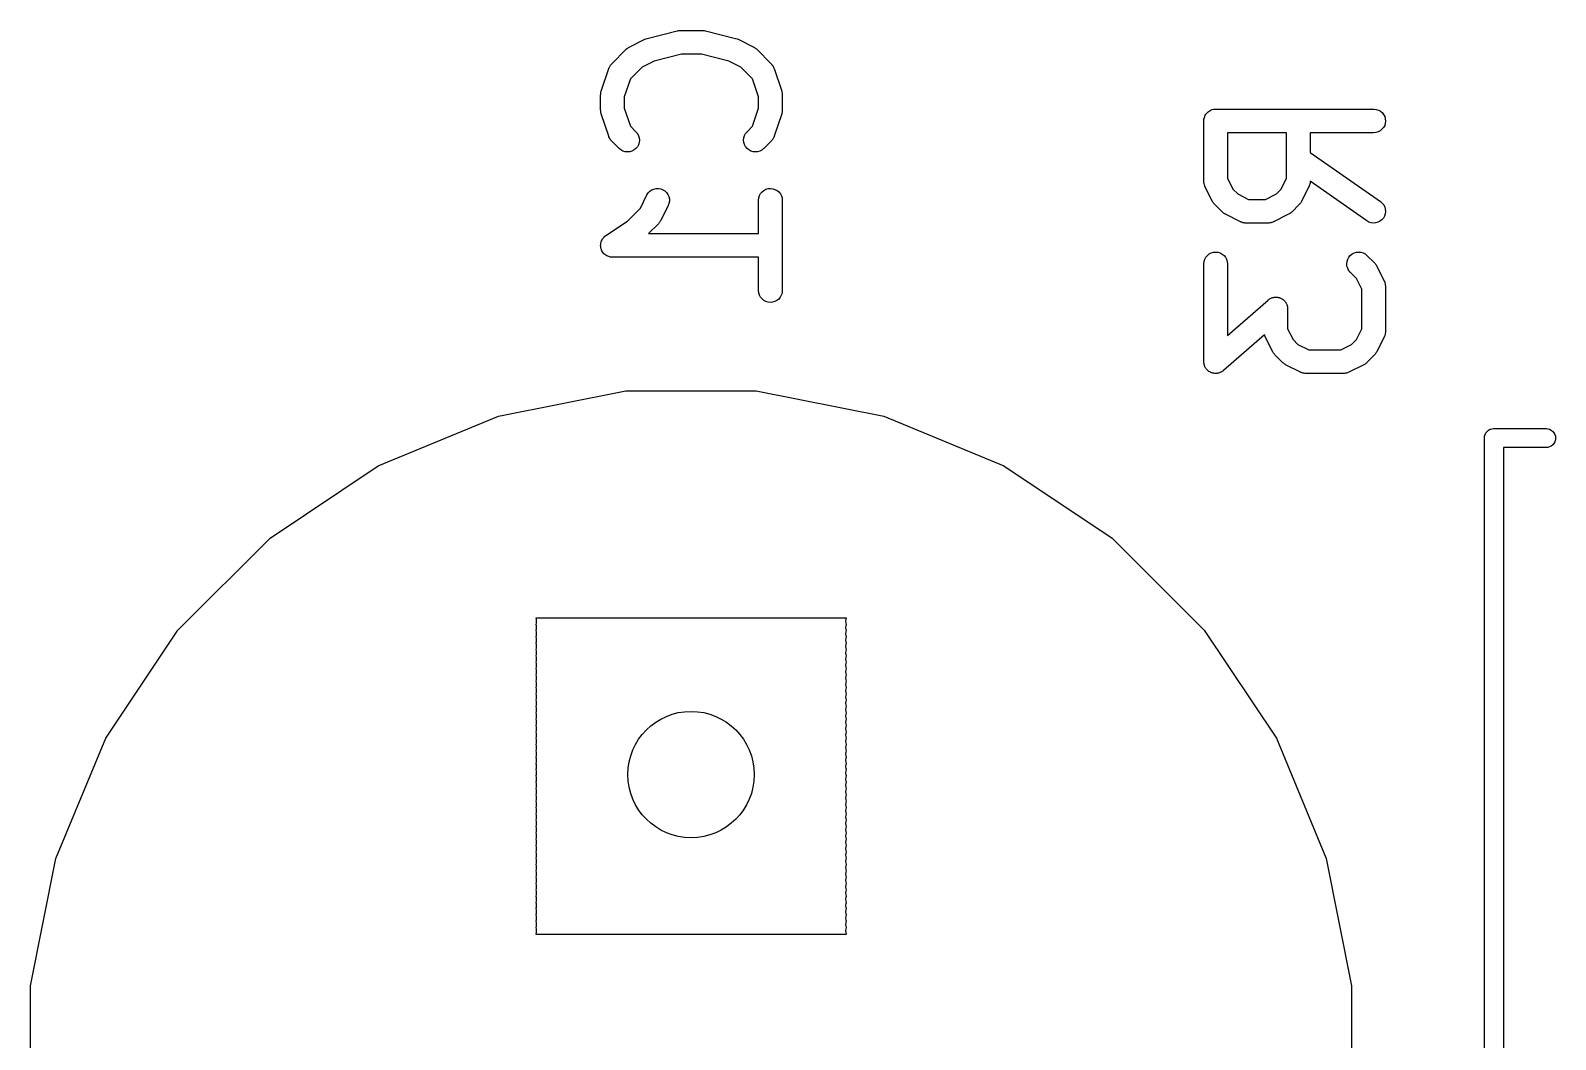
# Model space of a CAD drawing. Extents: x 140.2 to 175.1, y -102.6 to -62.2.
# Drawn here: x 153.37 to 163.02, y -68.58 to -62.19 of the extents above; entities that cross this region are included whole.
import ezdxf

# ---------------------------------------------------------------- set-up
doc = ezdxf.new("R2010")
doc.units = 0
doc.layers.add('BLACK', color=7, linetype='CONTINUOUS')

msp = doc.modelspace()

# ---------------------------------------------------------------- linework, layer by layer
at = {"layer": 'BLACK', "linetype": 'CONTINUOUS'}
for p, q in [((157.258, -62.2441), (157.265, -62.2417)), ((157.265, -62.2417), (157.272, -62.2393)), ((157.272, -62.2391), (157.463, -62.1915)), ((157.272, -62.2393), (157.272, -62.2391)), ((157.272, -62.2393), (157.272, -62.2393)), ((157.463, -62.1915), (157.464, -62.1913)), ((157.464, -62.1913), (157.465, -62.1911)), ((157.465, -62.1911), (157.466, -62.1907)), ((157.466, -62.1907), (157.472, -62.1901)), ((157.472, -62.1901), (157.478, -62.1893)), ((157.478, -62.1893), (157.48, -62.1894)), ((157.48, -62.1894), (157.481, -62.1893)), ((157.481, -62.1893), (157.624, -62.1893)), ((157.624, -62.1893), (157.625, -62.1893)), ((157.625, -62.1893), (157.626, -62.1894)), ((157.626, -62.1894), (157.628, -62.1894)), ((157.628, -62.1894), (157.633, -62.1903)), ((157.633, -62.1903), (157.639, -62.1909)), ((157.639, -62.1909), (157.641, -62.1913)), ((157.641, -62.1913), (157.642, -62.1915)), ((157.642, -62.1915), (157.832, -62.2391)), ((157.832, -62.2391), (157.833, -62.2394)), ((157.833, -62.2394), (157.834, -62.2395)), ((157.834, -62.2395), (157.834, -62.2396)), ((157.834, -62.2396), (157.841, -62.2421)), ((157.841, -62.2421), (157.847, -62.2445)), ((157.047, -62.4017), (157.142, -62.3065)), ((157.142, -62.3065), (157.143, -62.3058)), ((157.143, -62.3058), (157.146, -62.3031)), ((157.146, -62.3031), (157.149, -62.3002)), ((157.149, -62.3002), (157.152, -62.2986)), ((157.152, -62.2986), (157.154, -62.2966)), ((157.154, -62.2966), (157.158, -62.2947)), ((157.158, -62.2947), (157.162, -62.2924)), ((157.162, -62.2924), (157.257, -62.2448)), ((157.257, -62.2448), (157.258, -62.2444)), ((157.258, -62.2442), (157.258, -62.2441)), ((157.258, -62.2444), (157.258, -62.2442)), ((157.847, -62.2445), (157.848, -62.2447)), ((157.848, -62.2447), (157.848, -62.2448)), ((157.848, -62.2448), (157.943, -62.2924)), ((157.943, -62.2924), (157.944, -62.2929)), ((157.944, -62.2929), (157.948, -62.2952)), ((157.948, -62.2952), (157.951, -62.2972)), ((157.951, -62.2972), (157.954, -62.2992)), ((157.954, -62.2992), (157.956, -62.3009)), ((157.956, -62.3009), (157.959, -62.3038)), ((157.959, -62.3038), (157.963, -62.3065)), ((157.963, -62.3065), (158.058, -62.4017)), ((156.981, -62.5739), (157.029, -62.431)), ((157.029, -62.4301), (157.03, -62.428)), ((157.029, -62.431), (157.029, -62.4301)), ((157.03, -62.428), (157.031, -62.4259)), ((157.031, -62.4259), (157.033, -62.4214)), ((157.033, -62.4214), (157.035, -62.4168)), ((157.035, -62.4168), (157.037, -62.415)), ((157.037, -62.415), (157.038, -62.413)), ((157.038, -62.413), (157.041, -62.4091)), ((157.041, -62.4091), (157.044, -62.4049)), ((157.044, -62.4049), (157.046, -62.4034)), ((157.046, -62.4034), (157.047, -62.4017)), ((157.24, -62.4212), (157.166, -62.4953)), ((157.317, -62.3827), (157.24, -62.4212)), ((157.49, -62.3393), (157.317, -62.3827)), ((157.615, -62.3393), (157.49, -62.3393)), ((157.788, -62.3827), (157.615, -62.3393)), ((157.865, -62.4212), (157.788, -62.3827)), ((157.939, -62.4953), (157.865, -62.4212)), ((158.058, -62.4017), (158.059, -62.4025)), ((158.059, -62.4025), (158.06, -62.4042)), ((158.06, -62.4042), (158.062, -62.4057)), ((158.062, -62.4057), (158.064, -62.4099)), ((158.064, -62.4099), (158.068, -62.4139)), ((158.068, -62.4139), (158.069, -62.4159)), ((158.069, -62.4159), (158.07, -62.4177)), ((158.07, -62.4177), (158.072, -62.4224)), ((158.072, -62.4224), (158.074, -62.4269)), ((158.074, -62.4269), (158.075, -62.429)), ((158.075, -62.429), (158.076, -62.431)), ((158.076, -62.431), (158.124, -62.5739)), ((157.166, -62.4953), (157.127, -62.6098)), ((157.977, -62.6098), (157.939, -62.4953)), ((156.977, -62.5966), (156.978, -62.5924)), ((156.977, -62.5976), (156.977, -62.5966)), ((156.977, -62.6929), (156.977, -62.5976)), ((156.978, -62.5882), (156.979, -62.5851)), ((156.978, -62.5924), (156.978, -62.5882)), ((156.979, -62.582), (156.98, -62.578)), ((156.979, -62.5851), (156.979, -62.582)), ((156.98, -62.578), (156.981, -62.5739)), ((157.127, -62.6098), (157.127, -62.6807)), ((157.977, -62.6807), (157.977, -62.6098)), ((158.124, -62.5739), (158.124, -62.5749)), ((158.124, -62.5749), (158.125, -62.579)), ((158.125, -62.579), (158.126, -62.5831)), ((158.126, -62.5831), (158.126, -62.5862)), ((158.126, -62.5862), (158.127, -62.5892)), ((158.127, -62.5892), (158.127, -62.5934)), ((158.127, -62.5934), (158.127, -62.5976)), ((158.127, -62.5976), (158.127, -62.6929)), ((156.978, -62.6971), (156.977, -62.6929)), ((156.978, -62.7013), (156.978, -62.6971)), ((156.979, -62.7043), (156.978, -62.7013)), ((156.979, -62.7074), (156.979, -62.7043)), ((156.98, -62.7115), (156.979, -62.7074)), ((156.981, -62.7156), (156.98, -62.7115)), ((156.981, -62.7166), (156.981, -62.7156)), ((157.029, -62.8594), (156.981, -62.7166)), ((157.127, -62.6807), (157.166, -62.7952)), ((157.939, -62.7952), (157.977, -62.6807)), ((158.124, -62.7166), (158.076, -62.8594)), ((158.126, -62.7084), (158.124, -62.7125)), ((158.124, -62.7125), (158.124, -62.7166)), ((158.127, -62.7023), (158.126, -62.7053)), ((158.126, -62.7053), (158.126, -62.7084)), ((158.127, -62.6929), (158.127, -62.6939)), ((158.127, -62.6939), (158.127, -62.6981)), ((158.127, -62.6981), (158.127, -62.7023)), ((160.804, -62.7261), (160.807, -62.72)), ((160.807, -62.7195), (160.812, -62.7141)), ((160.807, -62.7198), (160.807, -62.7195)), ((160.807, -62.72), (160.807, -62.7198)), ((160.812, -62.7141), (160.817, -62.7087)), ((160.817, -62.7083), (160.822, -62.7039)), ((160.817, -62.7085), (160.817, -62.7083)), ((160.817, -62.7087), (160.817, -62.7085)), ((160.822, -62.7039), (160.828, -62.6994)), ((160.828, -62.6991), (160.835, -62.6959)), ((160.828, -62.6993), (160.828, -62.6991)), ((160.828, -62.6994), (160.828, -62.6993)), ((160.835, -62.6959), (160.841, -62.6926)), ((160.841, -62.6924), (160.848, -62.6904)), ((160.841, -62.6925), (160.841, -62.6924)), ((160.841, -62.6926), (160.841, -62.6925)), ((160.848, -62.6904), (160.855, -62.6883)), ((160.855, -62.6882), (160.862, -62.6876)), ((160.855, -62.6883), (160.855, -62.6882)), ((160.855, -62.6883), (160.855, -62.6883)), ((160.862, -62.6876), (160.869, -62.6869)), ((160.869, -62.6869), (161.869, -62.6869)), ((161.869, -62.6869), (161.87, -62.6869)), ((161.87, -62.6869), (161.885, -62.6885)), ((161.885, -62.6885), (161.899, -62.693)), ((161.899, -62.693), (161.912, -62.7)), ((161.912, -62.7), (161.923, -62.7094)), ((161.923, -62.7094), (161.932, -62.7208)), ((161.932, -62.7208), (161.939, -62.7338)), ((157.166, -62.7952), (157.201, -62.8303)), ((157.904, -62.8303), (157.939, -62.7952)), ((160.794, -62.7609), (160.795, -62.7538)), ((160.794, -62.7614), (160.794, -62.7609)), ((160.794, -62.7619), (160.794, -62.7614)), ((160.794, -62.7614), (160.794, -62.7614)), ((160.794, -62.7614), (160.794, -62.7614)), ((160.794, -63.1429), (160.794, -62.7619)), ((160.795, -62.7538), (160.796, -62.7468)), ((160.796, -62.7463), (160.798, -62.7396)), ((160.796, -62.7466), (160.796, -62.7463)), ((160.796, -62.7468), (160.796, -62.7466)), ((160.798, -62.7396), (160.8, -62.7328)), ((160.8, -62.7324), (160.804, -62.7261)), ((160.8, -62.7326), (160.8, -62.7324)), ((160.8, -62.7328), (160.8, -62.7326)), ((161.922, -62.8151), (161.911, -62.8244)), ((161.932, -62.8038), (161.922, -62.8151)), ((161.939, -62.791), (161.932, -62.8038)), ((161.939, -62.7338), (161.943, -62.7478)), ((161.943, -62.777), (161.939, -62.791)), ((161.943, -62.7478), (161.944, -62.7624)), ((161.944, -62.7624), (161.943, -62.777)), ((157.03, -62.8614), (157.029, -62.8594)), ((157.03, -62.8636), (157.03, -62.8614)), ((157.033, -62.8681), (157.03, -62.8636)), ((157.035, -62.8728), (157.033, -62.8681)), ((157.036, -62.8746), (157.035, -62.8728)), ((157.037, -62.8766), (157.036, -62.8746)), ((157.04, -62.8806), (157.037, -62.8766)), ((157.043, -62.8848), (157.04, -62.8806)), ((157.045, -62.8863), (157.043, -62.8848)), ((157.046, -62.888), (157.045, -62.8863)), ((157.047, -62.8887), (157.046, -62.888)), ((157.095, -62.9364), (157.047, -62.8887)), ((157.201, -62.8303), (157.201, -62.831)), ((157.201, -62.831), (157.211, -62.8425)), ((157.217, -62.9126), (157.21, -62.9255)), ((157.211, -62.8425), (157.217, -62.8555)), ((157.217, -62.8555), (157.221, -62.8695)), ((157.221, -62.8987), (157.217, -62.9126)), ((157.221, -62.8695), (157.223, -62.8841)), ((157.223, -62.8841), (157.221, -62.8987)), ((157.882, -62.8831), (157.884, -62.8685)), ((157.884, -62.8976), (157.882, -62.8831)), ((157.884, -62.8685), (157.888, -62.8545)), ((157.888, -62.9117), (157.884, -62.8976)), ((157.888, -62.8545), (157.895, -62.8416)), ((157.895, -62.9246), (157.888, -62.9117)), ((157.895, -62.8416), (157.904, -62.8303)), ((158.058, -62.8887), (158.01, -62.9364)), ((158.059, -62.887), (158.058, -62.8887)), ((158.061, -62.8855), (158.059, -62.887)), ((158.064, -62.8814), (158.061, -62.8855)), ((158.067, -62.8774), (158.064, -62.8814)), ((158.068, -62.8755), (158.067, -62.8774)), ((158.069, -62.8737), (158.068, -62.8755)), ((158.072, -62.8691), (158.069, -62.8737)), ((158.074, -62.8645), (158.072, -62.8691)), ((158.075, -62.8624), (158.074, -62.8645)), ((158.076, -62.8604), (158.075, -62.8624)), ((158.076, -62.8594), (158.076, -62.8604)), ((160.944, -62.8369), (160.944, -63.1252)), ((161.318, -62.8369), (160.944, -62.8369)), ((161.318, -63.1252), (161.318, -62.8369)), ((161.869, -62.8369), (161.468, -62.8369)), ((161.468, -62.8369), (161.468, -62.961)), ((161.884, -62.8355), (161.869, -62.8369)), ((161.898, -62.8312), (161.884, -62.8355)), ((161.911, -62.8244), (161.898, -62.8312)), ((157.106, -62.9457), (157.095, -62.9364)), ((157.119, -62.9526), (157.106, -62.9457)), ((157.133, -62.9569), (157.119, -62.9526)), ((157.147, -62.9583), (157.133, -62.9569)), ((157.162, -62.957), (157.147, -62.9583)), ((157.176, -62.9528), (157.162, -62.957)), ((157.189, -62.9459), (157.176, -62.9528)), ((157.2, -62.9367), (157.189, -62.9459)), ((157.21, -62.9255), (157.2, -62.9367)), ((157.904, -62.936), (157.895, -62.9246)), ((157.915, -62.9454), (157.904, -62.936)), ((157.928, -62.9524), (157.915, -62.9454)), ((157.942, -62.9567), (157.928, -62.9524)), ((157.956, -62.9583), (157.942, -62.9567)), ((157.971, -62.9571), (157.956, -62.9583)), ((157.985, -62.953), (157.971, -62.9571)), ((157.998, -62.9462), (157.985, -62.953)), ((158.009, -62.9371), (157.998, -62.9462)), ((158.01, -62.9364), (158.009, -62.9371)), ((161.468, -62.961), (161.912, -63.2719)), ((157.279, -63.2175), (157.29, -63.207)), ((157.29, -63.207), (157.302, -63.1987)), ((157.302, -63.1987), (157.315, -63.1929)), ((157.315, -63.1929), (157.329, -63.1898)), ((157.329, -63.1898), (157.344, -63.1895)), ((157.344, -63.1895), (157.358, -63.1921)), ((157.358, -63.1921), (157.372, -63.1974)), ((157.372, -63.1974), (157.384, -63.2053)), ((157.384, -63.2053), (157.395, -63.2154)), ((158, -63.2107), (158.011, -63.2015)), ((158.011, -63.2015), (158.024, -63.1947)), ((158.024, -63.1947), (158.038, -63.1906)), ((158.038, -63.1906), (158.053, -63.1893)), ((158.053, -63.1893), (158.067, -63.1908)), ((158.067, -63.1908), (158.081, -63.1951)), ((158.081, -63.1951), (158.094, -63.2021)), ((158.094, -63.2021), (158.106, -63.2114)), ((160.795, -63.1451), (160.794, -63.1429)), ((160.795, -63.1473), (160.795, -63.1451)), ((160.795, -63.1523), (160.795, -63.1473)), ((160.796, -63.1574), (160.795, -63.1523)), ((160.796, -63.1595), (160.796, -63.1574)), ((160.797, -63.1617), (160.796, -63.1595)), ((160.799, -63.1665), (160.797, -63.1617)), ((160.8, -63.1714), (160.799, -63.1665)), ((160.801, -63.1734), (160.8, -63.1714)), ((160.802, -63.1755), (160.801, -63.1734)), ((160.802, -63.1764), (160.802, -63.1755)), ((160.85, -63.2716), (160.802, -63.1764)), ((160.944, -63.1252), (160.979, -63.1937)), ((160.979, -63.1937), (161.009, -63.2241)), ((161.254, -63.2241), (161.284, -63.1937)), ((161.284, -63.1937), (161.318, -63.1252)), ((161.46, -63.1764), (161.413, -63.2716)), ((161.461, -63.1743), (161.46, -63.1764)), ((161.462, -63.1724), (161.461, -63.1743)), ((161.464, -63.1675), (161.462, -63.1724)), ((161.466, -63.1627), (161.464, -63.1675)), ((161.467, -63.1584), (161.466, -63.1605)), ((161.466, -63.1605), (161.466, -63.1627)), ((161.468, -63.1483), (161.467, -63.1534)), ((161.467, -63.1534), (161.467, -63.1584)), ((161.826, -63.3948), (161.468, -63.144)), ((161.468, -63.144), (161.468, -63.1461)), ((161.468, -63.1461), (161.468, -63.1483)), ((157.229, -63.3151), (157.271, -63.2307)), ((157.271, -63.2298), (157.279, -63.2175)), ((157.271, -63.2307), (157.271, -63.2298)), ((157.405, -63.2978), (157.358, -63.3931)), ((157.395, -63.2154), (157.403, -63.2274)), ((157.403, -63.2274), (157.409, -63.2408)), ((157.41, -63.2842), (157.405, -63.2978)), ((157.409, -63.2408), (157.413, -63.2551)), ((157.413, -63.2697), (157.41, -63.2842)), ((157.413, -63.2551), (157.413, -63.2697)), ((157.977, -63.2632), (157.979, -63.2487)), ((157.977, -63.2643), (157.977, -63.2632)), ((157.977, -63.475), (157.977, -63.2643)), ((157.979, -63.2487), (157.983, -63.2347)), ((157.983, -63.2347), (157.99, -63.2219)), ((157.99, -63.2219), (158, -63.2107)), ((158.106, -63.2114), (158.115, -63.2228)), ((158.115, -63.2228), (158.122, -63.2357)), ((158.122, -63.2357), (158.126, -63.2497)), ((158.126, -63.2497), (158.127, -63.2643)), ((158.127, -63.2643), (158.127, -63.8357)), ((160.852, -63.2752), (160.85, -63.2716)), ((160.854, -63.2789), (160.852, -63.2752)), ((160.856, -63.2814), (160.854, -63.2789)), ((160.858, -63.284), (160.856, -63.2814)), ((160.861, -63.2871), (160.858, -63.284)), ((160.863, -63.2904), (160.861, -63.2871)), ((160.864, -63.2911), (160.863, -63.2904)), ((160.912, -63.3387), (160.864, -63.2911)), ((161.009, -63.2241), (161.078, -63.2583)), ((161.078, -63.2583), (161.185, -63.2583)), ((161.185, -63.2583), (161.254, -63.2241)), ((161.399, -63.2911), (161.351, -63.3387)), ((161.401, -63.2879), (161.399, -63.2911)), ((161.404, -63.2848), (161.401, -63.2879)), ((161.406, -63.2822), (161.404, -63.2848)), ((161.408, -63.2798), (161.406, -63.2822)), ((161.41, -63.2761), (161.408, -63.2798)), ((161.412, -63.2726), (161.41, -63.2761)), ((161.413, -63.2716), (161.412, -63.2726)), ((161.912, -63.2719), (161.913, -63.2725)), ((161.913, -63.2725), (161.924, -63.2822)), ((161.924, -63.2822), (161.933, -63.2938)), ((161.933, -63.2938), (161.94, -63.3069)), ((157.011, -63.4876), (157.147, -63.3965)), ((157.147, -63.3965), (157.229, -63.3151)), ((157.355, -63.3975), (157.353, -63.4012)), ((157.357, -63.394), (157.355, -63.3975)), ((157.358, -63.3931), (157.357, -63.394)), ((160.915, -63.3414), (160.912, -63.3387)), ((160.918, -63.3444), (160.915, -63.3414)), ((160.92, -63.3461), (160.918, -63.3444)), ((160.923, -63.348), (160.92, -63.3461)), ((160.927, -63.35), (160.923, -63.348)), ((160.93, -63.3523), (160.927, -63.35)), ((160.931, -63.3528), (160.93, -63.3523)), ((161.026, -63.4004), (160.931, -63.3528)), ((161.028, -63.4012), (161.026, -63.4004)), ((161.236, -63.4004), (161.235, -63.4009)), ((161.331, -63.3528), (161.236, -63.4004)), ((161.335, -63.3506), (161.331, -63.3528)), ((161.339, -63.3486), (161.335, -63.3506)), ((161.341, -63.3467), (161.339, -63.3486)), ((161.344, -63.345), (161.341, -63.3467)), ((161.347, -63.3421), (161.344, -63.345)), ((161.35, -63.3395), (161.347, -63.3421)), ((161.351, -63.3387), (161.35, -63.3395)), ((161.839, -63.402), (161.826, -63.3948)), ((161.909, -63.3968), (161.896, -63.4033)), ((161.921, -63.3878), (161.909, -63.3968)), ((161.931, -63.3768), (161.921, -63.3878)), ((161.938, -63.3641), (161.931, -63.3768)), ((161.942, -63.3502), (161.938, -63.3641)), ((161.94, -63.3069), (161.943, -63.3211)), ((161.944, -63.3357), (161.942, -63.3502)), ((161.943, -63.3211), (161.944, -63.3357)), ((156.995, -63.5027), (156.999, -63.4969)), ((156.999, -63.4969), (156.999, -63.4968)), ((156.999, -63.4968), (157, -63.4968)), ((157, -63.4968), (157.005, -63.4924)), ((157.005, -63.4924), (157.011, -63.4876)), ((157.344, -63.4126), (157.281, -63.475)), ((157.281, -63.475), (157.977, -63.475)), ((157.346, -63.4093), (157.344, -63.4126)), ((157.349, -63.4063), (157.346, -63.4093)), ((157.351, -63.4037), (157.349, -63.4063)), ((157.353, -63.4012), (157.351, -63.4037)), ((161.03, -63.4023), (161.028, -63.4012)), ((161.035, -63.4038), (161.03, -63.4023)), ((161.04, -63.4057), (161.035, -63.4038)), ((161.042, -63.406), (161.04, -63.4057)), ((161.044, -63.4067), (161.042, -63.406)), ((161.049, -63.4073), (161.044, -63.4067)), ((161.054, -63.4081), (161.049, -63.4073)), ((161.057, -63.4081), (161.054, -63.4081)), ((161.059, -63.4083), (161.057, -63.4081)), ((161.06, -63.4083), (161.059, -63.4083)), ((161.203, -63.4083), (161.06, -63.4083)), ((161.205, -63.4081), (161.203, -63.4083)), ((161.207, -63.4082), (161.205, -63.4081)), ((161.212, -63.4074), (161.207, -63.4082)), ((161.217, -63.4069), (161.212, -63.4074)), ((161.219, -63.4063), (161.217, -63.4069)), ((161.222, -63.4059), (161.219, -63.4063)), ((161.226, -63.4042), (161.222, -63.4059)), ((161.231, -63.4027), (161.226, -63.4042)), ((161.233, -63.4016), (161.231, -63.4027)), ((161.235, -63.4009), (161.233, -63.4016)), ((161.853, -63.4065), (161.839, -63.402)), ((161.868, -63.4083), (161.853, -63.4065)), ((161.882, -63.4072), (161.868, -63.4083)), ((161.896, -63.4033), (161.882, -63.4072)), ((156.977, -63.5495), (156.978, -63.5424)), ((156.977, -63.5496), (156.977, -63.5495)), ((156.977, -63.5495), (156.977, -63.5495)), ((156.978, -63.557), (156.977, -63.5496)), ((156.978, -63.5424), (156.979, -63.535)), ((156.979, -63.5641), (156.978, -63.557)), ((156.979, -63.5349), (156.981, -63.5278)), ((156.979, -63.535), (156.979, -63.5349)), ((156.979, -63.535), (156.979, -63.535)), ((156.979, -63.5642), (156.979, -63.5641)), ((156.979, -63.5641), (156.979, -63.5641)), ((156.981, -63.571), (156.979, -63.5642)), ((156.981, -63.5278), (156.983, -63.521)), ((156.983, -63.5781), (156.981, -63.571)), ((156.983, -63.5209), (156.987, -63.5145)), ((156.983, -63.521), (156.983, -63.5209)), ((156.983, -63.521), (156.983, -63.521)), ((156.983, -63.5782), (156.983, -63.5781)), ((156.983, -63.5781), (156.983, -63.5781)), ((156.986, -63.5848), (156.983, -63.5782)), ((156.99, -63.5911), (156.986, -63.5848)), ((156.987, -63.5145), (156.99, -63.5082)), ((156.99, -63.5081), (156.995, -63.5027)), ((156.99, -63.5082), (156.99, -63.5081)), ((156.99, -63.5081), (156.99, -63.5081)), ((156.99, -63.5912), (156.99, -63.5911)), ((156.99, -63.5911), (156.99, -63.5911)), ((156.994, -63.5971), (156.99, -63.5912)), ((160.841, -63.5971), (160.855, -63.593)), ((160.855, -63.593), (160.87, -63.5917)), ((160.87, -63.5917), (160.884, -63.5932)), ((160.884, -63.5932), (160.898, -63.5975)), ((161.746, -63.5972), (161.76, -63.593)), ((161.76, -63.593), (161.774, -63.5917)), ((161.774, -63.5917), (161.789, -63.5931)), ((161.789, -63.5931), (161.803, -63.5974)), ((156.999, -63.6025), (156.994, -63.5971)), ((156.999, -63.6026), (156.999, -63.6025)), ((156.999, -63.6025), (156.999, -63.6025)), ((157.005, -63.6074), (156.999, -63.6026)), ((157.01, -63.6119), (157.005, -63.6074)), ((157.01, -63.612), (157.01, -63.6119)), ((157.01, -63.6119), (157.01, -63.6119)), ((157.016, -63.6153), (157.01, -63.612)), ((157.023, -63.6189), (157.016, -63.6153)), ((157.023, -63.619), (157.023, -63.6189)), ((157.03, -63.6211), (157.023, -63.619)), ((157.023, -63.619), (157.023, -63.619)), ((157.037, -63.6234), (157.03, -63.6211)), ((157.044, -63.6242), (157.037, -63.6234)), ((157.037, -63.6234), (157.037, -63.6234)), ((157.037, -63.6234), (157.037, -63.6234)), ((157.051, -63.625), (157.044, -63.6242)), ((157.052, -63.625), (157.051, -63.625)), ((157.051, -63.625), (157.051, -63.625)), ((157.051, -63.625), (157.051, -63.625)), ((157.051, -63.625), (157.051, -63.625)), ((157.977, -63.625), (157.052, -63.625)), ((157.977, -63.8357), (157.977, -63.625)), ((160.794, -63.6656), (160.796, -63.6511)), ((160.794, -63.6667), (160.794, -63.6656)), ((160.794, -64.2857), (160.794, -63.6667)), ((160.796, -63.6511), (160.8, -63.6371)), ((160.8, -63.6371), (160.807, -63.6243)), ((160.807, -63.6243), (160.817, -63.6131)), ((160.817, -63.6131), (160.828, -63.6039)), ((160.828, -63.6039), (160.841, -63.5971)), ((160.898, -63.5975), (160.911, -63.6045)), ((160.911, -63.6045), (160.923, -63.6138)), ((160.923, -63.6138), (160.932, -63.6252)), ((160.932, -63.6252), (160.939, -63.6381)), ((160.939, -63.6381), (160.943, -63.6521)), ((160.943, -63.6521), (160.944, -63.6667)), ((160.944, -63.6667), (160.944, -64.1204)), ((161.699, -63.6659), (161.701, -63.6513)), ((161.7, -63.6805), (161.699, -63.6659)), ((161.705, -63.6945), (161.7, -63.6805)), ((161.701, -63.6513), (161.705, -63.6374)), ((161.705, -63.6374), (161.712, -63.6245)), ((161.712, -63.6245), (161.721, -63.6133)), ((161.721, -63.6133), (161.733, -63.6041)), ((161.733, -63.6041), (161.746, -63.5972)), ((161.803, -63.5974), (161.816, -63.6043)), ((161.816, -63.6043), (161.827, -63.6136)), ((161.827, -63.6136), (161.875, -63.6613)), ((161.875, -63.6613), (161.876, -63.662)), ((161.876, -63.662), (161.878, -63.6653)), ((161.878, -63.6653), (161.881, -63.6684)), ((161.881, -63.6684), (161.883, -63.671)), ((161.883, -63.671), (161.885, -63.6734)), ((161.885, -63.6734), (161.887, -63.6772)), ((161.887, -63.6772), (161.889, -63.6807)), ((161.889, -63.6807), (161.936, -63.776)), ((161.711, -63.7075), (161.705, -63.6945)), ((161.72, -63.719), (161.711, -63.7075)), ((161.721, -63.7197), (161.72, -63.719)), ((161.76, -63.7587), (161.721, -63.7197)), ((161.794, -63.8272), (161.76, -63.7587)), ((161.936, -63.776), (161.937, -63.7769)), ((161.937, -63.7769), (161.938, -63.779)), ((161.938, -63.779), (161.939, -63.7809)), ((161.939, -63.7809), (161.94, -63.7859)), ((161.94, -63.7859), (161.942, -63.7907)), ((157.979, -63.8503), (157.977, -63.8357)), ((157.983, -63.8643), (157.979, -63.8503)), ((157.99, -63.8772), (157.983, -63.8643)), ((157.999, -63.8886), (157.99, -63.8772)), ((158.114, -63.8781), (158.105, -63.8893)), ((158.121, -63.8653), (158.114, -63.8781)), ((158.126, -63.8513), (158.121, -63.8653)), ((158.127, -63.8368), (158.126, -63.8513)), ((158.127, -63.8357), (158.127, -63.8368)), ((161.218, -63.885), (161.222, -63.8828)), ((161.222, -63.8828), (161.225, -63.8821)), ((161.225, -63.8821), (161.227, -63.881)), ((161.227, -63.881), (161.232, -63.88)), ((161.232, -63.88), (161.236, -63.8787)), ((161.236, -63.8787), (161.239, -63.8785)), ((161.239, -63.8785), (161.241, -63.8779)), ((161.241, -63.8779), (161.246, -63.8778)), ((161.246, -63.8778), (161.251, -63.8774)), ((161.251, -63.8774), (161.253, -63.8777)), ((161.253, -63.8777), (161.256, -63.8776)), ((161.256, -63.8776), (161.261, -63.8784)), ((161.261, -63.8784), (161.265, -63.8789)), ((161.265, -63.8789), (161.268, -63.8797)), ((161.268, -63.8797), (161.271, -63.8801)), ((161.271, -63.8801), (161.275, -63.8818)), ((161.275, -63.8818), (161.279, -63.8832)), ((161.794, -64.0775), (161.794, -63.8272)), ((161.942, -63.7907), (161.942, -63.7928)), ((161.942, -63.7928), (161.943, -63.795)), ((161.943, -63.795), (161.943, -63.8001)), ((161.943, -63.8001), (161.944, -63.8051)), ((161.944, -63.8051), (161.944, -63.8073)), ((161.944, -63.8073), (161.944, -63.8095)), ((161.944, -63.8095), (161.944, -64.0952)), ((158.01, -63.8979), (157.999, -63.8886)), ((158.023, -63.9049), (158.01, -63.8979)), ((158.037, -63.9092), (158.023, -63.9049)), ((158.052, -63.9107), (158.037, -63.9092)), ((158.066, -63.9094), (158.052, -63.9107)), ((158.08, -63.9053), (158.066, -63.9094)), ((158.093, -63.8985), (158.08, -63.9053)), ((158.105, -63.8893), (158.093, -63.8985)), ((160.944, -64.1204), (161.201, -63.8959)), ((161.201, -63.8959), (161.202, -63.8953)), ((161.202, -63.8953), (161.206, -63.8926)), ((161.206, -63.8926), (161.209, -63.8896)), ((161.209, -63.8896), (161.212, -63.8884)), ((161.212, -63.8884), (161.214, -63.8869)), ((161.214, -63.8869), (161.218, -63.885)), ((161.279, -63.8832), (161.282, -63.8845)), ((161.282, -63.8845), (161.284, -63.8854)), ((161.284, -63.8854), (161.288, -63.888)), ((161.288, -63.888), (161.292, -63.8902)), ((161.292, -63.8902), (161.294, -63.8919)), ((161.294, -63.8919), (161.297, -63.8933)), ((161.297, -63.8933), (161.3, -63.8965)), ((161.3, -63.8965), (161.304, -63.8995)), ((161.304, -63.8995), (161.305, -63.9016)), ((161.305, -63.9016), (161.307, -63.9034)), ((161.307, -63.9034), (161.31, -63.9072)), ((161.31, -63.9072), (161.313, -63.9109)), ((161.313, -63.9109), (161.314, -63.9132)), ((161.314, -63.9132), (161.316, -63.9154)), ((161.316, -63.9154), (161.317, -63.9196)), ((161.317, -63.9196), (161.32, -63.9238)), ((161.32, -63.9238), (161.32, -63.9263)), ((161.32, -63.9263), (161.322, -63.9287)), ((161.322, -63.9287), (161.323, -63.9333)), ((161.323, -63.9333), (161.324, -63.9378)), ((161.324, -63.9378), (161.324, -63.9404)), ((161.324, -63.9404), (161.325, -63.943)), ((161.325, -63.943), (161.325, -63.9477)), ((161.325, -63.9477), (161.325, -63.9524)), ((161.325, -63.9524), (161.325, -64.0775)), ((161.178, -64.1152), (160.919, -64.3422)), ((161.18, -64.1189), (161.178, -64.1152)), ((161.181, -64.1238), (161.18, -64.1189)), ((161.182, -64.1258), (161.181, -64.1238)), ((161.183, -64.1278), (161.182, -64.1258)), ((161.183, -64.1288), (161.183, -64.1278)), ((161.231, -64.224), (161.183, -64.1288)), ((161.325, -64.0775), (161.36, -64.146)), ((161.36, -64.146), (161.39, -64.1765)), ((161.73, -64.1765), (161.76, -64.146)), ((161.76, -64.146), (161.794, -64.0775)), ((161.936, -64.1288), (161.889, -64.224)), ((161.937, -64.1267), (161.936, -64.1288)), ((161.938, -64.1248), (161.937, -64.1267)), ((161.94, -64.1199), (161.938, -64.1248)), ((161.942, -64.1151), (161.94, -64.1199)), ((161.943, -64.1108), (161.942, -64.1129)), ((161.942, -64.1129), (161.942, -64.1151)), ((161.944, -64.1007), (161.943, -64.1057)), ((161.943, -64.1057), (161.943, -64.1108)), ((161.944, -64.0952), (161.944, -64.0963)), ((161.944, -64.0963), (161.944, -64.0985)), ((161.944, -64.0985), (161.944, -64.1007)), ((161.233, -64.2276), (161.231, -64.224)), ((161.235, -64.2313), (161.233, -64.2276)), ((161.237, -64.2338), (161.235, -64.2313)), ((161.239, -64.2364), (161.237, -64.2338)), ((161.242, -64.2395), (161.239, -64.2364)), ((161.244, -64.2428), (161.242, -64.2395)), ((161.245, -64.2435), (161.244, -64.2428)), ((161.293, -64.2911), (161.245, -64.2435)), ((161.39, -64.1765), (161.459, -64.2107)), ((161.459, -64.2107), (161.661, -64.2107)), ((161.661, -64.2107), (161.73, -64.1765)), ((161.875, -64.2435), (161.827, -64.2911)), ((161.877, -64.2403), (161.875, -64.2435)), ((161.88, -64.2372), (161.877, -64.2403)), ((161.882, -64.2346), (161.88, -64.2372)), ((161.884, -64.2322), (161.882, -64.2346)), ((161.886, -64.2285), (161.884, -64.2322)), ((161.888, -64.2249), (161.886, -64.2285)), ((161.889, -64.224), (161.888, -64.2249)), ((160.795, -64.2904), (160.794, -64.2857)), ((160.795, -64.2951), (160.795, -64.2904)), ((160.796, -64.2977), (160.795, -64.2951)), ((160.796, -64.3003), (160.796, -64.2977)), ((160.797, -64.3048), (160.796, -64.3003)), ((160.798, -64.3094), (160.797, -64.3048)), ((160.799, -64.3118), (160.798, -64.3094)), ((160.8, -64.3143), (160.799, -64.3118)), ((160.802, -64.3184), (160.8, -64.3143)), ((160.804, -64.3227), (160.802, -64.3184)), ((160.806, -64.3249), (160.804, -64.3227)), ((160.807, -64.3272), (160.806, -64.3249)), ((160.81, -64.3309), (160.807, -64.3272)), ((160.813, -64.3347), (160.81, -64.3309)), ((160.814, -64.3365), (160.813, -64.3347)), ((160.816, -64.3386), (160.814, -64.3365)), ((160.82, -64.3416), (160.816, -64.3386)), ((160.823, -64.3448), (160.82, -64.3416)), ((160.825, -64.3462), (160.823, -64.3448)), ((160.827, -64.3479), (160.825, -64.3462)), ((160.832, -64.3501), (160.827, -64.3479)), ((160.836, -64.3526), (160.832, -64.3501)), ((160.838, -64.3536), (160.836, -64.3526)), ((160.84, -64.3549), (160.838, -64.3536)), ((160.845, -64.3562), (160.84, -64.3549)), ((160.849, -64.3579), (160.845, -64.3562)), ((160.852, -64.3584), (160.849, -64.3579)), ((160.854, -64.3592), (160.852, -64.3584)), ((160.859, -64.3597), (160.854, -64.3592)), ((160.864, -64.3605), (160.859, -64.3597)), ((160.866, -64.3604), (160.864, -64.3605)), ((160.869, -64.3607), (160.866, -64.3604)), ((160.874, -64.3603), (160.869, -64.3607)), ((160.878, -64.3602), (160.874, -64.3603)), ((160.881, -64.3596), (160.878, -64.3602)), ((160.883, -64.3594), (160.881, -64.3596)), ((160.888, -64.3581), (160.883, -64.3594)), ((160.893, -64.357), (160.888, -64.3581)), ((160.895, -64.356), (160.893, -64.357)), ((160.897, -64.3553), (160.895, -64.356)), ((160.902, -64.3531), (160.897, -64.3553)), ((160.906, -64.3512), (160.902, -64.3531)), ((160.908, -64.3497), (160.906, -64.3512)), ((160.91, -64.3485), (160.908, -64.3497)), ((160.914, -64.3455), (160.91, -64.3485)), ((160.918, -64.3428), (160.914, -64.3455)), ((160.919, -64.3422), (160.918, -64.3428)), ((161.296, -64.2938), (161.293, -64.2911)), ((161.299, -64.2967), (161.296, -64.2938)), ((161.301, -64.2984), (161.299, -64.2967)), ((161.304, -64.3004), (161.301, -64.2984)), ((161.308, -64.3024), (161.304, -64.3004)), ((161.311, -64.3047), (161.308, -64.3024)), ((161.312, -64.3052), (161.311, -64.3047)), ((161.407, -64.3528), (161.312, -64.3052)), ((161.409, -64.3536), (161.407, -64.3528)), ((161.411, -64.3546), (161.409, -64.3536)), ((161.416, -64.3562), (161.411, -64.3546)), ((161.421, -64.358), (161.416, -64.3562)), ((161.423, -64.3584), (161.421, -64.358)), ((161.425, -64.3591), (161.423, -64.3584)), ((161.43, -64.3596), (161.425, -64.3591)), ((161.435, -64.3605), (161.43, -64.3596)), ((161.438, -64.3605), (161.435, -64.3605)), ((161.44, -64.3607), (161.438, -64.3605)), ((161.441, -64.3607), (161.44, -64.3607)), ((161.679, -64.3607), (161.441, -64.3607)), ((161.681, -64.3605), (161.679, -64.3607)), ((161.683, -64.3606), (161.681, -64.3605)), ((161.688, -64.3598), (161.683, -64.3606)), ((161.693, -64.3593), (161.688, -64.3598)), ((161.696, -64.3586), (161.693, -64.3593)), ((161.698, -64.3583), (161.696, -64.3586)), ((161.703, -64.3565), (161.698, -64.3583)), ((161.707, -64.3551), (161.703, -64.3565)), ((161.709, -64.354), (161.707, -64.3551)), ((161.712, -64.3533), (161.709, -64.354)), ((161.808, -64.3052), (161.712, -64.3528)), ((161.712, -64.3528), (161.712, -64.3533)), ((161.811, -64.3029), (161.808, -64.3052)), ((161.815, -64.301), (161.811, -64.3029)), ((161.817, -64.299), (161.815, -64.301)), ((161.82, -64.2974), (161.817, -64.299)), ((161.823, -64.2945), (161.82, -64.2974)), ((161.826, -64.2919), (161.823, -64.2945)), ((161.827, -64.2911), (161.826, -64.2919)), ((156.331, -64.6309), (157.138, -64.4702)), ((157.138, -64.4702), (157.962, -64.4702)), ((157.962, -64.4702), (158.769, -64.6309)), ((155.57, -64.9459), (156.331, -64.6309)), ((158.769, -64.6309), (159.53, -64.9459)), ((162.571, -64.7582), (162.574, -64.7469)), ((162.574, -64.7469), (162.58, -64.7365)), ((162.58, -64.7365), (162.587, -64.7274)), ((162.587, -64.7274), (162.597, -64.7199)), ((162.597, -64.7199), (162.607, -64.7143)), ((162.607, -64.7143), (162.618, -64.7109)), ((162.618, -64.7109), (162.627, -64.71)), ((162.627, -64.71), (162.63, -64.7097)), ((162.63, -64.7097), (162.633, -64.71)), ((162.633, -64.71), (162.963, -64.71)), ((162.963, -64.71), (162.972, -64.7109)), ((162.972, -64.7109), (162.983, -64.7143)), ((162.983, -64.7143), (162.993, -64.7199)), ((162.993, -64.7199), (163.003, -64.7274)), ((163.003, -64.7274), (163.01, -64.7365)), ((163.01, -64.7365), (163.016, -64.7469)), ((163.016, -64.7469), (163.019, -64.7582)), ((162.57, -64.77), (162.571, -64.7582)), ((162.57, -64.7729), (162.57, -64.77)), ((162.57, -71.307), (162.57, -64.7729)), ((162.963, -64.83), (162.69, -64.83)), ((162.69, -64.83), (162.69, -71.25)), ((162.972, -64.8291), (162.963, -64.83)), ((162.983, -64.8257), (162.972, -64.8291)), ((162.993, -64.8201), (162.983, -64.8257)), ((163.003, -64.8126), (162.993, -64.8201)), ((163.01, -64.8035), (163.003, -64.8126)), ((163.016, -64.7931), (163.01, -64.8035)), ((163.019, -64.7818), (163.016, -64.7931)), ((163.019, -64.7582), (163.02, -64.77)), ((163.02, -64.77), (163.019, -64.7818)), ((154.886, -65.4034), (155.57, -64.9459)), ((159.53, -64.9459), (160.214, -65.4034)), ((154.303, -65.9855), (154.886, -65.4034)), ((160.214, -65.4034), (160.797, -65.9855)), ((156.567, -65.909), (156.569, -65.9172)), ((158.533, -65.909), (156.567, -65.909)), ((158.531, -65.9172), (158.533, -65.909)), ((153.846, -66.6701), (154.303, -65.9855)), ((156.569, -65.9408), (156.567, -65.949)), ((156.567, -65.949), (156.569, -65.9572)), ((156.569, -65.9808), (156.567, -65.989)), ((156.567, -65.989), (156.569, -65.9972)), ((156.569, -65.9172), (156.57, -65.929)), ((156.57, -65.929), (156.569, -65.9408)), ((156.569, -65.9572), (156.57, -65.969)), ((156.57, -65.969), (156.569, -65.9808)), ((156.569, -65.9972), (156.57, -66.009)), ((158.53, -65.929), (158.531, -65.9172)), ((158.531, -65.9408), (158.53, -65.929)), ((158.53, -65.969), (158.531, -65.9572)), ((158.531, -65.9808), (158.53, -65.969)), ((158.53, -66.009), (158.531, -65.9972)), ((158.533, -65.949), (158.531, -65.9408)), ((158.531, -65.9572), (158.533, -65.949)), ((158.533, -65.989), (158.531, -65.9808)), ((158.531, -65.9972), (158.533, -65.989)), ((160.797, -65.9855), (161.254, -66.6701)), ((156.569, -66.0208), (156.567, -66.029)), ((156.567, -66.029), (156.569, -66.0372)), ((156.569, -66.0608), (156.567, -66.069)), ((156.567, -66.069), (156.569, -66.0772)), ((156.569, -66.1008), (156.567, -66.109)), ((156.57, -66.009), (156.569, -66.0208)), ((156.569, -66.0372), (156.57, -66.049)), ((156.57, -66.049), (156.569, -66.0608)), ((156.569, -66.0772), (156.57, -66.089)), ((156.57, -66.089), (156.569, -66.1008)), ((158.531, -66.0208), (158.53, -66.009)), ((158.53, -66.049), (158.531, -66.0372)), ((158.531, -66.0608), (158.53, -66.049)), ((158.53, -66.089), (158.531, -66.0772)), ((158.531, -66.1008), (158.53, -66.089)), ((158.533, -66.029), (158.531, -66.0208)), ((158.531, -66.0372), (158.533, -66.029)), ((158.533, -66.069), (158.531, -66.0608)), ((158.531, -66.0772), (158.533, -66.069)), ((158.533, -66.109), (158.531, -66.1008)), ((156.567, -66.109), (156.569, -66.1172)), ((156.569, -66.1408), (156.567, -66.149)), ((156.567, -66.149), (156.569, -66.1572)), ((156.569, -66.1808), (156.567, -66.189)), ((156.567, -66.189), (156.569, -66.1972)), ((156.569, -66.1172), (156.57, -66.129)), ((156.57, -66.129), (156.569, -66.1408)), ((156.569, -66.1572), (156.57, -66.169)), ((156.57, -66.169), (156.569, -66.1808)), ((156.569, -66.1972), (156.57, -66.209)), ((158.53, -66.129), (158.531, -66.1172)), ((158.531, -66.1408), (158.53, -66.129)), ((158.53, -66.169), (158.531, -66.1572)), ((158.531, -66.1808), (158.53, -66.169)), ((158.53, -66.209), (158.531, -66.1972)), ((158.531, -66.1172), (158.533, -66.109)), ((158.533, -66.149), (158.531, -66.1408)), ((158.531, -66.1572), (158.533, -66.149)), ((158.533, -66.189), (158.531, -66.1808)), ((158.531, -66.1972), (158.533, -66.189)), ((156.569, -66.2208), (156.567, -66.229)), ((156.567, -66.229), (156.569, -66.2372)), ((156.569, -66.2608), (156.567, -66.269)), ((156.567, -66.269), (156.569, -66.2772)), ((156.57, -66.209), (156.569, -66.2208)), ((156.569, -66.2372), (156.57, -66.249)), ((156.57, -66.249), (156.569, -66.2608)), ((156.569, -66.2772), (156.57, -66.289)), ((156.57, -66.289), (156.569, -66.3008)), ((158.531, -66.2208), (158.53, -66.209)), ((158.53, -66.249), (158.531, -66.2372)), ((158.531, -66.2608), (158.53, -66.249)), ((158.53, -66.289), (158.531, -66.2772)), ((158.531, -66.3008), (158.53, -66.289)), ((158.533, -66.229), (158.531, -66.2208)), ((158.531, -66.2372), (158.533, -66.229)), ((158.533, -66.269), (158.531, -66.2608)), ((158.531, -66.2772), (158.533, -66.269)), ((156.569, -66.3008), (156.567, -66.309)), ((156.567, -66.309), (156.569, -66.3172)), ((156.569, -66.3408), (156.567, -66.349)), ((156.567, -66.349), (156.569, -66.3572)), ((156.569, -66.3808), (156.567, -66.389)), ((156.567, -66.389), (156.569, -66.3972)), ((156.569, -66.3172), (156.57, -66.329)), ((156.57, -66.329), (156.569, -66.3408)), ((156.569, -66.3572), (156.57, -66.369)), ((156.57, -66.369), (156.569, -66.3808)), ((158.53, -66.329), (158.531, -66.3172)), ((158.531, -66.3408), (158.53, -66.329)), ((158.53, -66.369), (158.531, -66.3572)), ((158.531, -66.3808), (158.53, -66.369)), ((158.533, -66.309), (158.531, -66.3008)), ((158.531, -66.3172), (158.533, -66.309)), ((158.533, -66.349), (158.531, -66.3408)), ((158.531, -66.3572), (158.533, -66.349)), ((158.533, -66.389), (158.531, -66.3808)), ((158.531, -66.3972), (158.533, -66.389)), ((156.569, -66.4208), (156.567, -66.429)), ((156.567, -66.429), (156.569, -66.4372)), ((156.569, -66.4608), (156.567, -66.469)), ((156.567, -66.469), (156.569, -66.4772)), ((156.569, -66.3972), (156.57, -66.409)), ((156.57, -66.409), (156.569, -66.4208)), ((156.569, -66.4372), (156.57, -66.449)), ((156.57, -66.449), (156.569, -66.4608)), ((156.569, -66.4772), (156.57, -66.489)), ((158.53, -66.409), (158.531, -66.3972)), ((158.531, -66.4208), (158.53, -66.409)), ((158.53, -66.449), (158.531, -66.4372)), ((158.531, -66.4608), (158.53, -66.449)), ((158.53, -66.489), (158.531, -66.4772)), ((158.533, -66.429), (158.531, -66.4208)), ((158.531, -66.4372), (158.533, -66.429)), ((158.533, -66.469), (158.531, -66.4608)), ((158.531, -66.4772), (158.533, -66.469)), ((156.569, -66.5008), (156.567, -66.509)), ((156.567, -66.509), (156.569, -66.5172)), ((156.569, -66.5408), (156.567, -66.549)), ((156.567, -66.549), (156.569, -66.5572)), ((156.569, -66.5808), (156.567, -66.589)), ((156.57, -66.489), (156.569, -66.5008)), ((156.569, -66.5172), (156.57, -66.529)), ((156.57, -66.529), (156.569, -66.5408)), ((156.569, -66.5572), (156.57, -66.569)), ((156.57, -66.569), (156.569, -66.5808)), ((158.531, -66.5008), (158.53, -66.489)), ((158.53, -66.529), (158.531, -66.5172)), ((158.531, -66.5408), (158.53, -66.529)), ((158.53, -66.569), (158.531, -66.5572)), ((158.531, -66.5808), (158.53, -66.569)), ((158.533, -66.509), (158.531, -66.5008)), ((158.531, -66.5172), (158.533, -66.509)), ((158.533, -66.549), (158.531, -66.5408)), ((158.531, -66.5572), (158.533, -66.549)), ((158.533, -66.589), (158.531, -66.5808)), ((153.531, -67.4308), (153.846, -66.6701)), ((156.567, -66.589), (156.569, -66.5972)), ((156.569, -66.6208), (156.567, -66.629)), ((156.567, -66.629), (156.569, -66.6372)), ((156.569, -66.6608), (156.567, -66.669)), ((156.567, -66.669), (156.569, -66.6772)), ((156.569, -66.5972), (156.57, -66.609)), ((156.57, -66.609), (156.569, -66.6208)), ((156.569, -66.6372), (156.57, -66.649)), ((156.57, -66.649), (156.569, -66.6608)), ((156.569, -66.6772), (156.57, -66.689)), ((158.53, -66.609), (158.531, -66.5972)), ((158.531, -66.6208), (158.53, -66.609)), ((158.53, -66.649), (158.531, -66.6372)), ((158.531, -66.6608), (158.53, -66.649)), ((158.53, -66.689), (158.531, -66.6772)), ((158.531, -66.5972), (158.533, -66.589)), ((158.533, -66.629), (158.531, -66.6208)), ((158.531, -66.6372), (158.533, -66.629)), ((158.533, -66.669), (158.531, -66.6608)), ((158.531, -66.6772), (158.533, -66.669)), ((161.254, -66.6701), (161.569, -67.4308)), ((156.569, -66.7008), (156.567, -66.709)), ((156.567, -66.709), (156.569, -66.7172)), ((156.569, -66.7408), (156.567, -66.749)), ((156.567, -66.749), (156.569, -66.7572)), ((156.57, -66.689), (156.569, -66.7008)), ((156.569, -66.7172), (156.57, -66.729)), ((156.57, -66.729), (156.569, -66.7408)), ((156.569, -66.7572), (156.57, -66.769)), ((156.57, -66.769), (156.569, -66.7808)), ((158.531, -66.7008), (158.53, -66.689)), ((158.53, -66.729), (158.531, -66.7172)), ((158.531, -66.7408), (158.53, -66.729)), ((158.53, -66.769), (158.531, -66.7572)), ((158.531, -66.7808), (158.53, -66.769)), ((158.533, -66.709), (158.531, -66.7008)), ((158.531, -66.7172), (158.533, -66.709)), ((158.533, -66.749), (158.531, -66.7408)), ((158.531, -66.7572), (158.533, -66.749)), ((156.569, -66.7808), (156.567, -66.789)), ((156.567, -66.789), (156.569, -66.7972)), ((156.569, -66.8208), (156.567, -66.829)), ((156.567, -66.829), (156.569, -66.8372)), ((156.569, -66.8608), (156.567, -66.869)), ((156.567, -66.869), (156.569, -66.8772)), ((156.569, -66.7972), (156.57, -66.809)), ((156.57, -66.809), (156.569, -66.8208)), ((156.569, -66.8372), (156.57, -66.849)), ((156.57, -66.849), (156.569, -66.8608)), ((158.53, -66.809), (158.531, -66.7972)), ((158.531, -66.8208), (158.53, -66.809)), ((158.53, -66.849), (158.531, -66.8372)), ((158.531, -66.8608), (158.53, -66.849)), ((158.533, -66.789), (158.531, -66.7808)), ((158.531, -66.7972), (158.533, -66.789)), ((158.533, -66.829), (158.531, -66.8208)), ((158.531, -66.8372), (158.533, -66.829)), ((158.533, -66.869), (158.531, -66.8608)), ((158.531, -66.8772), (158.533, -66.869)), ((156.569, -66.9008), (156.567, -66.909)), ((156.567, -66.909), (156.569, -66.9172)), ((156.569, -66.9408), (156.567, -66.949)), ((156.567, -66.949), (156.569, -66.9572)), ((156.569, -66.8772), (156.57, -66.889)), ((156.57, -66.889), (156.569, -66.9008)), ((156.569, -66.9172), (156.57, -66.929)), ((156.57, -66.929), (156.569, -66.9408)), ((156.569, -66.9572), (156.57, -66.969)), ((156.57, -66.969), (156.569, -66.9808)), ((158.53, -66.889), (158.531, -66.8772)), ((158.531, -66.9008), (158.53, -66.889)), ((158.53, -66.929), (158.531, -66.9172)), ((158.531, -66.9408), (158.53, -66.929)), ((158.53, -66.969), (158.531, -66.9572)), ((158.531, -66.9808), (158.53, -66.969)), ((158.533, -66.909), (158.531, -66.9008)), ((158.531, -66.9172), (158.533, -66.909)), ((158.533, -66.949), (158.531, -66.9408)), ((158.531, -66.9572), (158.533, -66.949)), ((156.569, -66.9808), (156.567, -66.989)), ((156.567, -66.989), (156.569, -66.9972)), ((156.569, -67.0208), (156.567, -67.029)), ((156.567, -67.029), (156.569, -67.0372)), ((156.569, -67.0608), (156.567, -67.069)), ((156.569, -66.9972), (156.57, -67.009)), ((156.57, -67.009), (156.569, -67.0208)), ((156.569, -67.0372), (156.57, -67.049)), ((156.57, -67.049), (156.569, -67.0608)), ((158.53, -67.009), (158.531, -66.9972)), ((158.531, -67.0208), (158.53, -67.009)), ((158.53, -67.049), (158.531, -67.0372)), ((158.531, -67.0608), (158.53, -67.049)), ((158.533, -66.989), (158.531, -66.9808)), ((158.531, -66.9972), (158.533, -66.989)), ((158.533, -67.029), (158.531, -67.0208)), ((158.531, -67.0372), (158.533, -67.029)), ((158.533, -67.069), (158.531, -67.0608)), ((156.567, -67.069), (156.569, -67.0772)), ((156.569, -67.1008), (156.567, -67.109)), ((156.567, -67.109), (156.569, -67.1172)), ((156.569, -67.1408), (156.567, -67.149)), ((156.567, -67.149), (156.569, -67.1572)), ((156.569, -67.0772), (156.57, -67.089)), ((156.57, -67.089), (156.569, -67.1008)), ((156.569, -67.1172), (156.57, -67.129)), ((156.57, -67.129), (156.569, -67.1408)), ((156.569, -67.1572), (156.57, -67.169)), ((158.53, -67.089), (158.531, -67.0772)), ((158.531, -67.1008), (158.53, -67.089)), ((158.53, -67.129), (158.531, -67.1172)), ((158.531, -67.1408), (158.53, -67.129)), ((158.53, -67.169), (158.531, -67.1572)), ((158.531, -67.0772), (158.533, -67.069)), ((158.533, -67.109), (158.531, -67.1008)), ((158.531, -67.1172), (158.533, -67.109)), ((158.533, -67.149), (158.531, -67.1408)), ((158.531, -67.1572), (158.533, -67.149)), ((156.569, -67.1808), (156.567, -67.189)), ((156.567, -67.189), (156.569, -67.1972)), ((156.569, -67.2208), (156.567, -67.229)), ((156.567, -67.229), (156.569, -67.2372)), ((156.57, -67.169), (156.569, -67.1808)), ((156.569, -67.1972), (156.57, -67.209)), ((156.57, -67.209), (156.569, -67.2208)), ((156.569, -67.2372), (156.57, -67.249)), ((156.57, -67.249), (156.569, -67.2608)), ((158.531, -67.1808), (158.53, -67.169)), ((158.53, -67.209), (158.531, -67.1972)), ((158.531, -67.2208), (158.53, -67.209)), ((158.53, -67.249), (158.531, -67.2372)), ((158.531, -67.2608), (158.53, -67.249)), ((158.533, -67.189), (158.531, -67.1808)), ((158.531, -67.1972), (158.533, -67.189)), ((158.533, -67.229), (158.531, -67.2208)), ((158.531, -67.2372), (158.533, -67.229)), ((156.569, -67.2608), (156.567, -67.269)), ((156.567, -67.269), (156.569, -67.2772)), ((156.569, -67.3008), (156.567, -67.309)), ((156.567, -67.309), (156.569, -67.3172)), ((156.569, -67.3408), (156.567, -67.349)), ((156.567, -67.349), (156.569, -67.3572)), ((156.569, -67.2772), (156.57, -67.289)), ((156.57, -67.289), (156.569, -67.3008)), ((156.569, -67.3172), (156.57, -67.329)), ((156.57, -67.329), (156.569, -67.3408)), ((158.53, -67.289), (158.531, -67.2772)), ((158.531, -67.3008), (158.53, -67.289)), ((158.53, -67.329), (158.531, -67.3172)), ((158.531, -67.3408), (158.53, -67.329)), ((158.533, -67.269), (158.531, -67.2608)), ((158.531, -67.2772), (158.533, -67.269)), ((158.533, -67.309), (158.531, -67.3008)), ((158.531, -67.3172), (158.533, -67.309)), ((158.533, -67.349), (158.531, -67.3408)), ((158.531, -67.3572), (158.533, -67.349)), ((153.37, -68.2383), (153.531, -67.4308)), ((156.569, -67.3808), (156.567, -67.389)), ((156.567, -67.389), (156.569, -67.3972)), ((156.569, -67.4208), (156.567, -67.429)), ((156.567, -67.429), (156.569, -67.4372)), ((156.569, -67.3572), (156.57, -67.369)), ((156.57, -67.369), (156.569, -67.3808)), ((156.569, -67.3972), (156.57, -67.409)), ((156.57, -67.409), (156.569, -67.4208)), ((156.569, -67.4372), (156.57, -67.449)), ((156.57, -67.449), (156.569, -67.4608)), ((158.53, -67.369), (158.531, -67.3572)), ((158.531, -67.3808), (158.53, -67.369)), ((158.53, -67.409), (158.531, -67.3972)), ((158.531, -67.4208), (158.53, -67.409)), ((158.53, -67.449), (158.531, -67.4372)), ((158.531, -67.4608), (158.53, -67.449)), ((158.533, -67.389), (158.531, -67.3808)), ((158.531, -67.3972), (158.533, -67.389)), ((158.533, -67.429), (158.531, -67.4208)), ((158.531, -67.4372), (158.533, -67.429)), ((161.569, -67.4308), (161.73, -68.2383)), ((156.569, -67.4608), (156.567, -67.469)), ((156.567, -67.469), (156.569, -67.4772)), ((156.569, -67.5008), (156.567, -67.509)), ((156.567, -67.509), (156.569, -67.5172)), ((156.569, -67.5408), (156.567, -67.549)), ((156.567, -67.549), (156.569, -67.5572)), ((156.569, -67.4772), (156.57, -67.489)), ((156.57, -67.489), (156.569, -67.5008)), ((156.569, -67.5172), (156.57, -67.529)), ((156.57, -67.529), (156.569, -67.5408)), ((158.53, -67.489), (158.531, -67.4772)), ((158.531, -67.5008), (158.53, -67.489)), ((158.53, -67.529), (158.531, -67.5172)), ((158.531, -67.5408), (158.53, -67.529)), ((158.533, -67.469), (158.531, -67.4608)), ((158.531, -67.4772), (158.533, -67.469)), ((158.533, -67.509), (158.531, -67.5008)), ((158.531, -67.5172), (158.533, -67.509)), ((158.533, -67.549), (158.531, -67.5408)), ((158.531, -67.5572), (158.533, -67.549)), ((156.569, -67.5808), (156.567, -67.589)), ((156.567, -67.589), (156.569, -67.5972)), ((156.569, -67.6208), (156.567, -67.629)), ((156.567, -67.629), (156.569, -67.6372)), ((156.569, -67.5572), (156.57, -67.569)), ((156.57, -67.569), (156.569, -67.5808)), ((156.569, -67.5972), (156.57, -67.609)), ((156.57, -67.609), (156.569, -67.6208)), ((156.569, -67.6372), (156.57, -67.649)), ((158.53, -67.569), (158.531, -67.5572)), ((158.531, -67.5808), (158.53, -67.569)), ((158.53, -67.609), (158.531, -67.5972)), ((158.531, -67.6208), (158.53, -67.609)), ((158.53, -67.649), (158.531, -67.6372)), ((158.533, -67.589), (158.531, -67.5808)), ((158.531, -67.5972), (158.533, -67.589)), ((158.533, -67.629), (158.531, -67.6208)), ((158.531, -67.6372), (158.533, -67.629)), ((156.569, -67.6608), (156.567, -67.669)), ((156.567, -67.669), (156.569, -67.6772)), ((156.569, -67.7008), (156.567, -67.709)), ((156.567, -67.709), (156.569, -67.7172)), ((156.569, -67.7408), (156.567, -67.749)), ((156.57, -67.649), (156.569, -67.6608)), ((156.569, -67.6772), (156.57, -67.689)), ((156.57, -67.689), (156.569, -67.7008)), ((156.569, -67.7172), (156.57, -67.729)), ((156.57, -67.729), (156.569, -67.7408)), ((158.531, -67.6608), (158.53, -67.649)), ((158.53, -67.689), (158.531, -67.6772)), ((158.531, -67.7008), (158.53, -67.689)), ((158.53, -67.729), (158.531, -67.7172)), ((158.531, -67.7408), (158.53, -67.729)), ((158.533, -67.669), (158.531, -67.6608)), ((158.531, -67.6772), (158.533, -67.669)), ((158.533, -67.709), (158.531, -67.7008)), ((158.531, -67.7172), (158.533, -67.709)), ((158.533, -67.749), (158.531, -67.7408)), ((156.567, -67.749), (156.569, -67.7572)), ((156.569, -67.7808), (156.567, -67.789)), ((156.567, -67.789), (156.569, -67.7972)), ((156.569, -67.8208), (156.567, -67.829)), ((156.567, -67.829), (156.569, -67.8372)), ((156.569, -67.7572), (156.57, -67.769)), ((156.57, -67.769), (156.569, -67.7808)), ((156.569, -67.7972), (156.57, -67.809)), ((156.57, -67.809), (156.569, -67.8208)), ((156.569, -67.8372), (156.57, -67.849)), ((158.53, -67.769), (158.531, -67.7572)), ((158.531, -67.7808), (158.53, -67.769)), ((158.53, -67.809), (158.531, -67.7972)), ((158.531, -67.8208), (158.53, -67.809)), ((158.53, -67.849), (158.531, -67.8372)), ((158.531, -67.7572), (158.533, -67.749)), ((158.533, -67.789), (158.531, -67.7808)), ((158.531, -67.7972), (158.533, -67.789)), ((158.533, -67.829), (158.531, -67.8208)), ((158.531, -67.8372), (158.533, -67.829)), ((156.569, -67.8608), (156.567, -67.869)), ((156.567, -67.869), (156.569, -67.8772)), ((156.569, -67.9008), (156.567, -67.909)), ((156.567, -67.909), (156.567, -67.91)), ((156.567, -67.91), (158.533, -67.91)), ((156.57, -67.849), (156.569, -67.8608)), ((156.569, -67.8772), (156.57, -67.889)), ((156.57, -67.889), (156.569, -67.9008)), ((158.531, -67.8608), (158.53, -67.849)), ((158.53, -67.889), (158.531, -67.8772)), ((158.531, -67.9008), (158.53, -67.889)), ((158.533, -67.869), (158.531, -67.8608)), ((158.531, -67.8772), (158.533, -67.869)), ((158.533, -67.909), (158.531, -67.9008)), ((158.533, -67.91), (158.533, -67.909)), ((153.37, -69.0617), (153.37, -68.2383)), ((161.73, -68.2383), (161.73, -69.0617))]:
    msp.add_line(p, q, dxfattribs=at)
at = {"layer": 'BLACK'}
msp.add_circle((157.55, -66.9), 0.4, dxfattribs=at)

doc.saveas('drawing.dxf')
